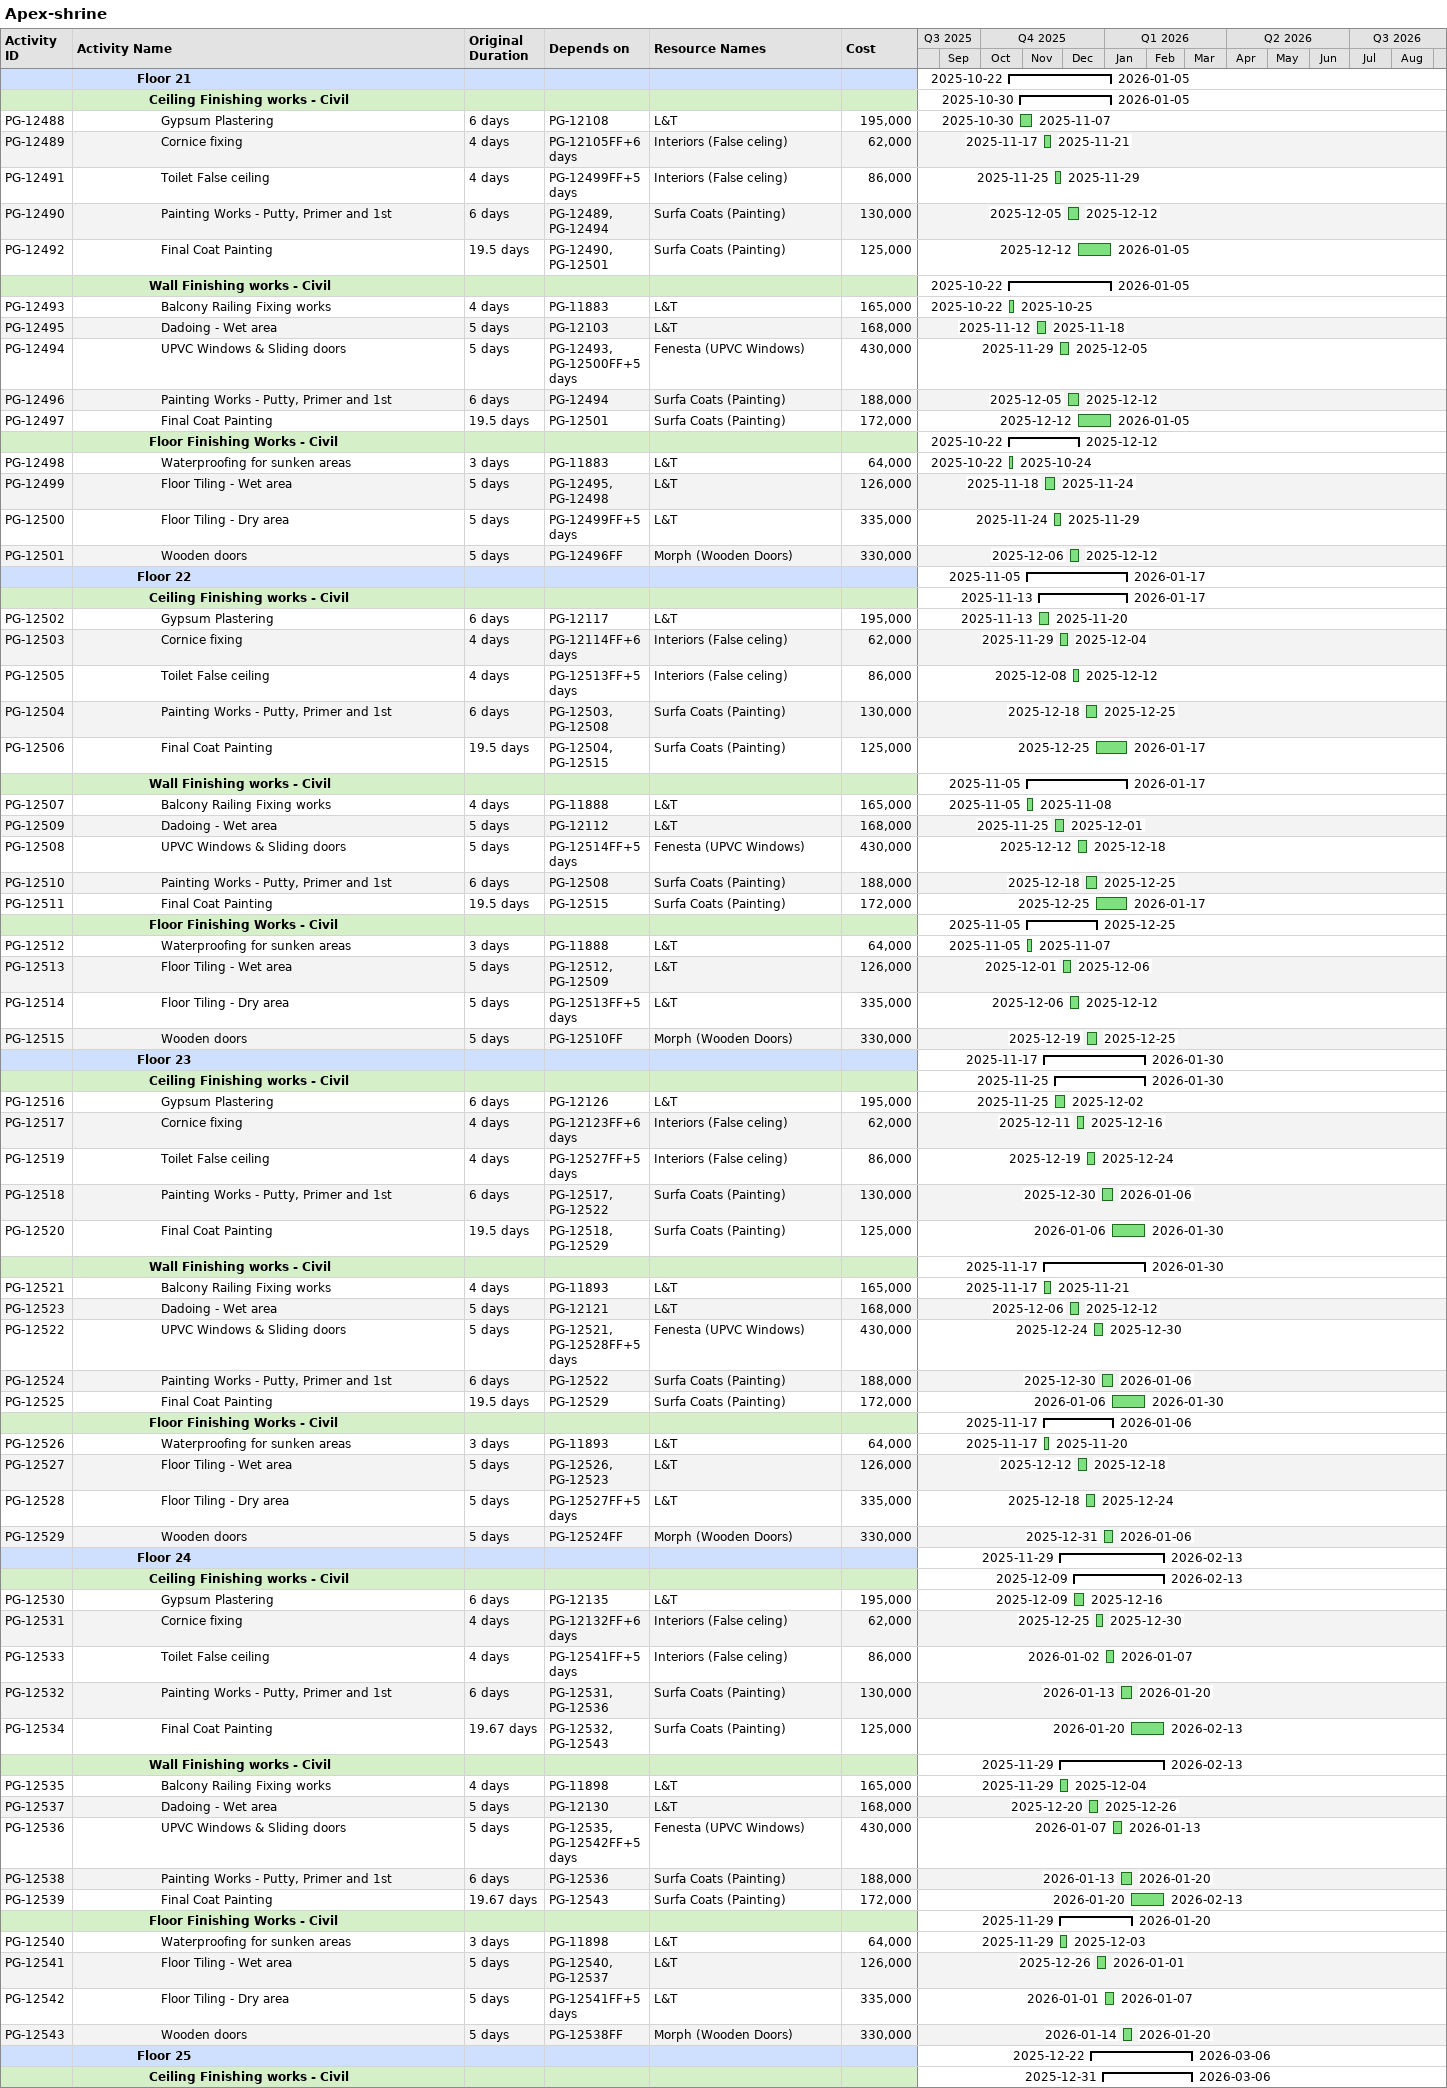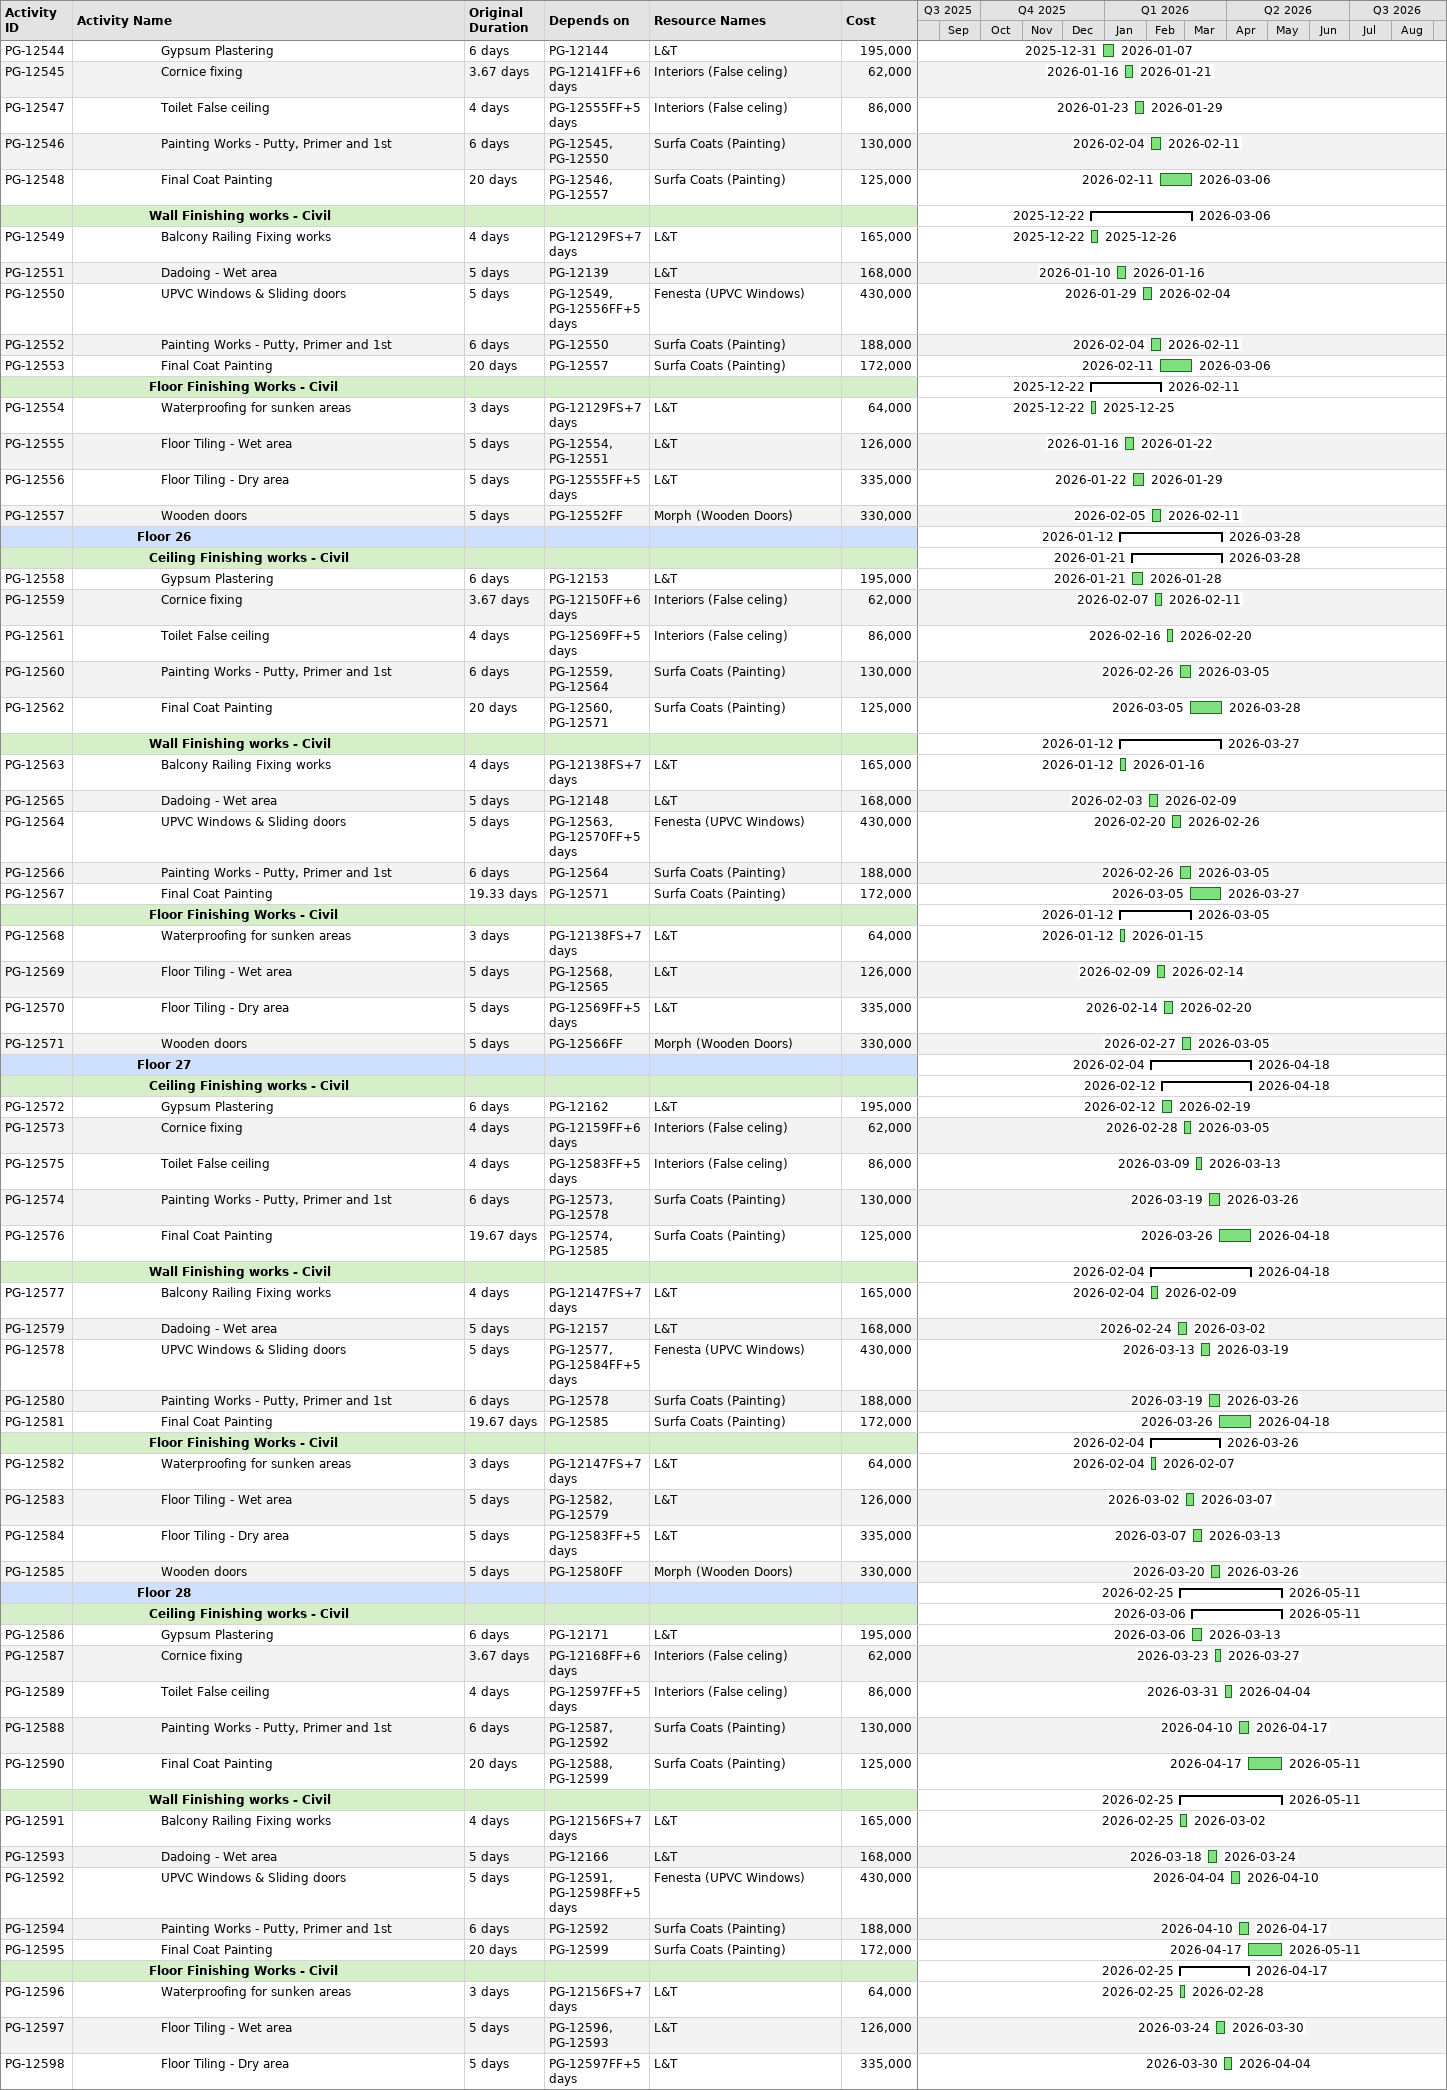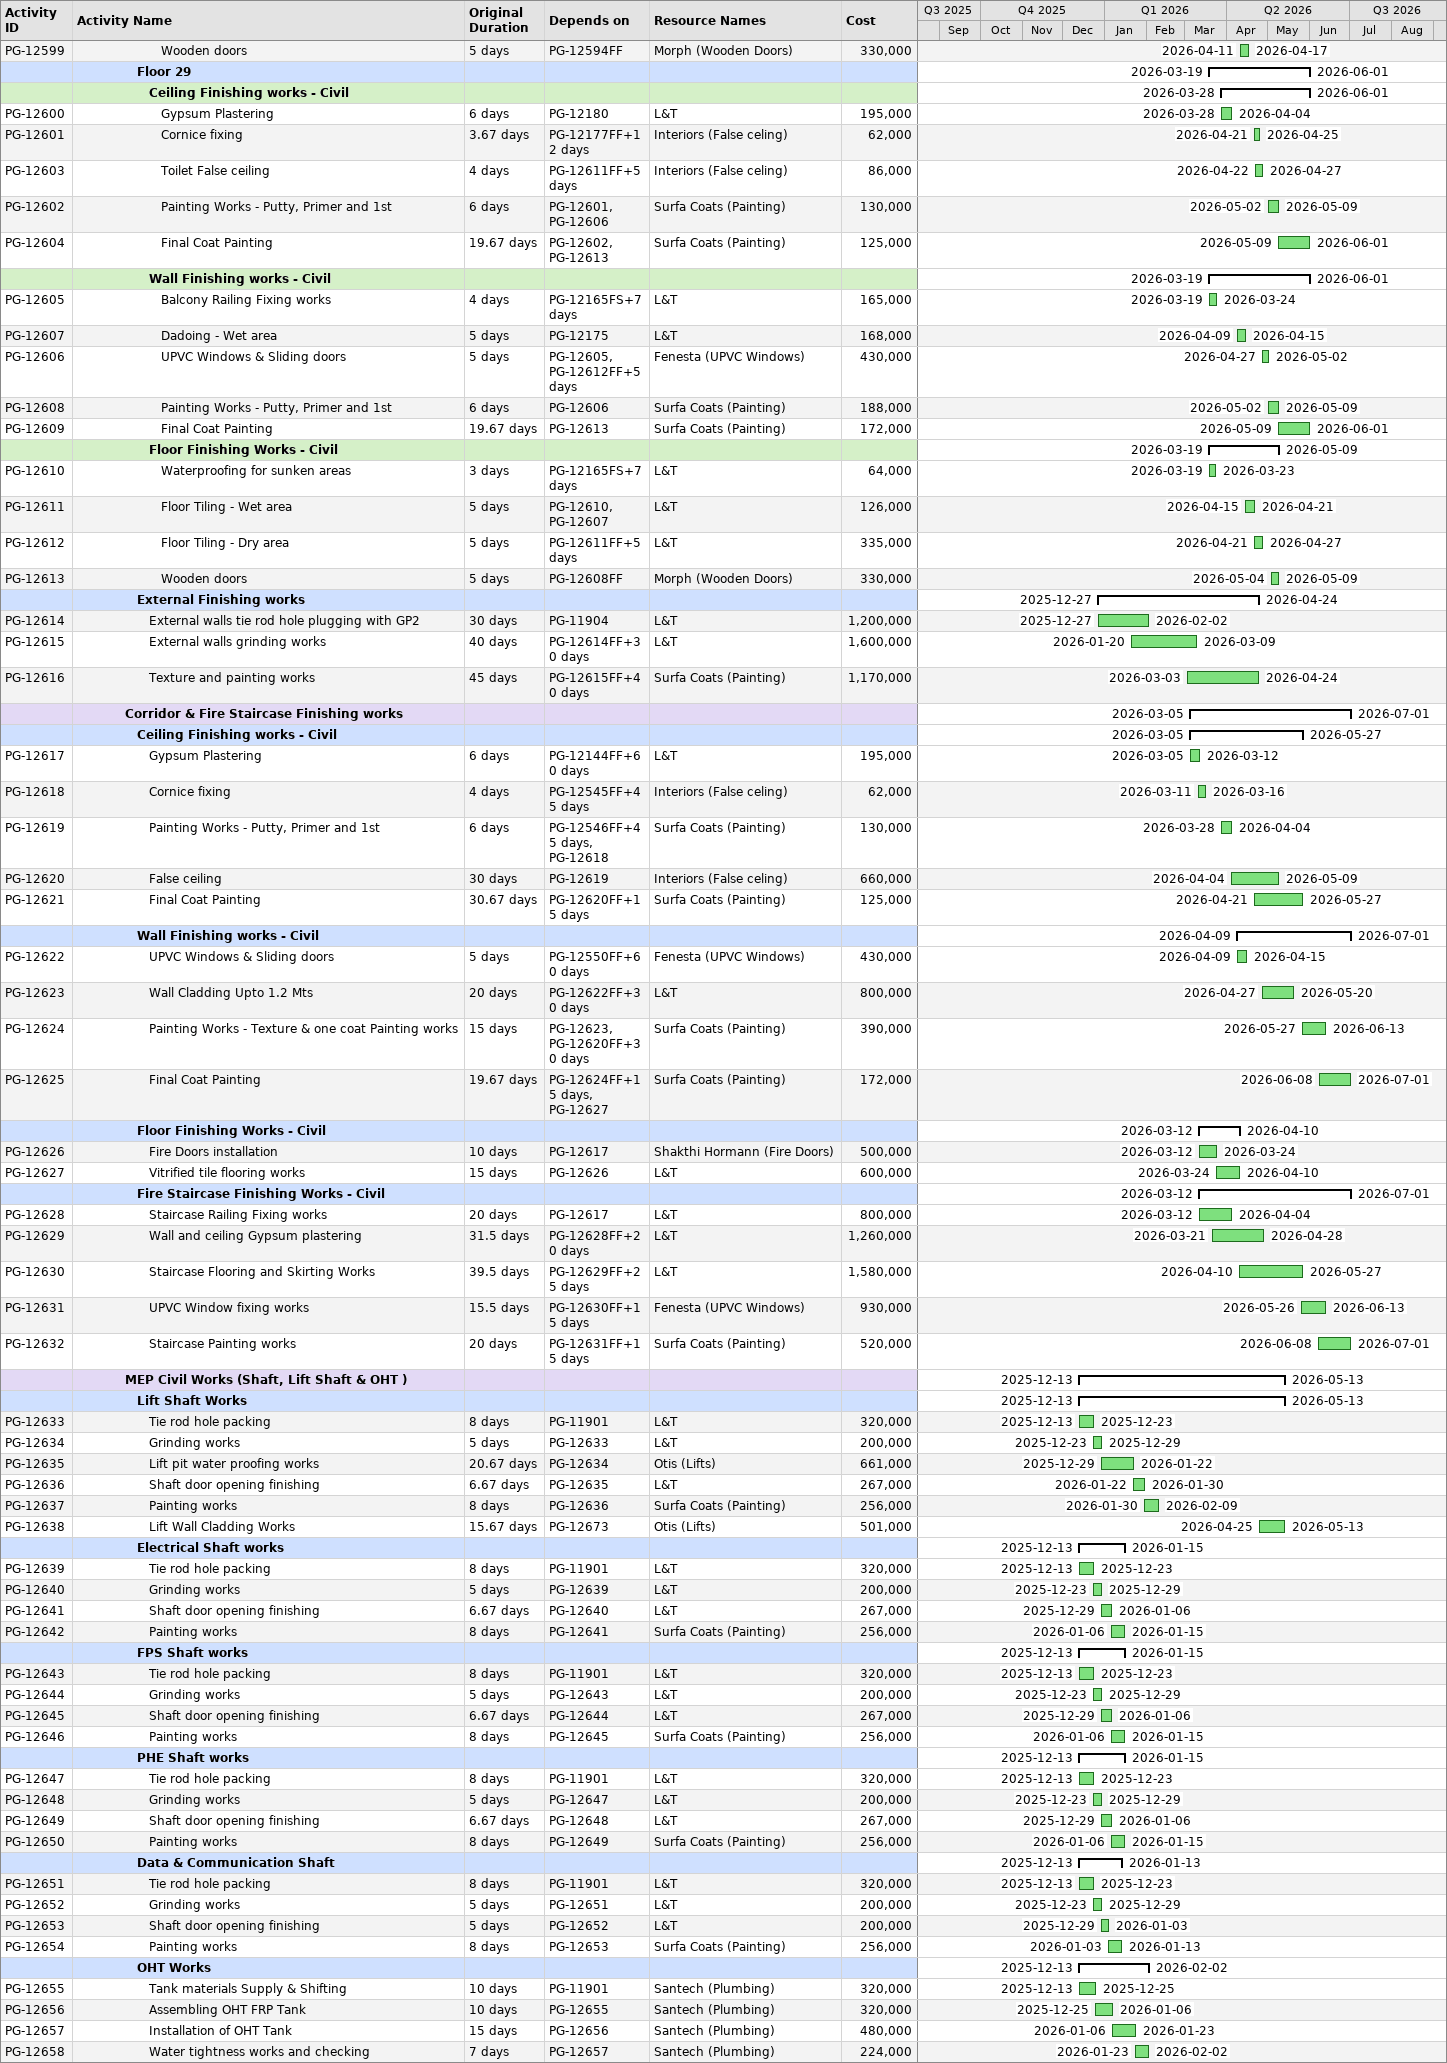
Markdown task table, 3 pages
Apex-shrine

| ID | Level | Task | Original duration | Start | Finish | Predecessors | Resources | Cost |
|---|---|---|---|---|---|---|---|---|
|  | 6 | **Floor 21** |  | 2025-10-22 | 2026-01-05 |  |  |  |
|  | 7 | **Ceiling Finishing works - Civil** |  | 2025-10-30 | 2026-01-05 |  |  |  |
| PG-12488 | 8 | Gypsum Plastering | 6d | 2025-10-30 | 2025-11-07 | PG-12108 | L&T | 195000 |
| PG-12489 | 8 | Cornice fixing | 4d | 2025-11-17 | 2025-11-21 | PG-12105FF+6d | Interiors (False celing) | 62000 |
| PG-12491 | 8 | Toilet False ceiling | 4d | 2025-11-25 | 2025-11-29 | PG-12499FF+5d | Interiors (False celing) | 86000 |
| PG-12490 | 8 | Painting Works - Putty, Primer and 1st | 6d | 2025-12-05 | 2025-12-12 | PG-12489, PG-12494 | Surfa Coats (Painting) | 130000 |
| PG-12492 | 8 | Final Coat Painting | 19.5d | 2025-12-12 | 2026-01-05 | PG-12490, PG-12501 | Surfa Coats (Painting) | 125000 |
|  | 7 | **Wall Finishing works - Civil** |  | 2025-10-22 | 2026-01-05 |  |  |  |
| PG-12493 | 8 | Balcony Railing Fixing works | 4d | 2025-10-22 | 2025-10-25 | PG-11883 | L&T | 165000 |
| PG-12495 | 8 | Dadoing - Wet area | 5d | 2025-11-12 | 2025-11-18 | PG-12103 | L&T | 168000 |
| PG-12494 | 8 | UPVC Windows & Sliding doors | 5d | 2025-11-29 | 2025-12-05 | PG-12493, PG-12500FF+5d | Fenesta (UPVC Windows) | 430000 |
| PG-12496 | 8 | Painting Works - Putty, Primer and 1st | 6d | 2025-12-05 | 2025-12-12 | PG-12494 | Surfa Coats (Painting) | 188000 |
| PG-12497 | 8 | Final Coat Painting | 19.5d | 2025-12-12 | 2026-01-05 | PG-12501 | Surfa Coats (Painting) | 172000 |
|  | 7 | **Floor Finishing Works - Civil** |  | 2025-10-22 | 2025-12-12 |  |  |  |
| PG-12498 | 8 | Waterproofing for sunken areas | 3d | 2025-10-22 | 2025-10-24 | PG-11883 | L&T | 64000 |
| PG-12499 | 8 | Floor Tiling - Wet area | 5d | 2025-11-18 | 2025-11-24 | PG-12495, PG-12498 | L&T | 126000 |
| PG-12500 | 8 | Floor Tiling - Dry area | 5d | 2025-11-24 | 2025-11-29 | PG-12499FF+5d | L&T | 335000 |
| PG-12501 | 8 | Wooden doors | 5d | 2025-12-06 | 2025-12-12 | PG-12496FF | Morph (Wooden Doors) | 330000 |
|  | 6 | **Floor 22** |  | 2025-11-05 | 2026-01-17 |  |  |  |
|  | 7 | **Ceiling Finishing works - Civil** |  | 2025-11-13 | 2026-01-17 |  |  |  |
| PG-12502 | 8 | Gypsum Plastering | 6d | 2025-11-13 | 2025-11-20 | PG-12117 | L&T | 195000 |
| PG-12503 | 8 | Cornice fixing | 4d | 2025-11-29 | 2025-12-04 | PG-12114FF+6d | Interiors (False celing) | 62000 |
| PG-12505 | 8 | Toilet False ceiling | 4d | 2025-12-08 | 2025-12-12 | PG-12513FF+5d | Interiors (False celing) | 86000 |
| PG-12504 | 8 | Painting Works - Putty, Primer and 1st | 6d | 2025-12-18 | 2025-12-25 | PG-12503, PG-12508 | Surfa Coats (Painting) | 130000 |
| PG-12506 | 8 | Final Coat Painting | 19.5d | 2025-12-25 | 2026-01-17 | PG-12504, PG-12515 | Surfa Coats (Painting) | 125000 |
|  | 7 | **Wall Finishing works - Civil** |  | 2025-11-05 | 2026-01-17 |  |  |  |
| PG-12507 | 8 | Balcony Railing Fixing works | 4d | 2025-11-05 | 2025-11-08 | PG-11888 | L&T | 165000 |
| PG-12509 | 8 | Dadoing - Wet area | 5d | 2025-11-25 | 2025-12-01 | PG-12112 | L&T | 168000 |
| PG-12508 | 8 | UPVC Windows & Sliding doors | 5d | 2025-12-12 | 2025-12-18 | PG-12514FF+5d | Fenesta (UPVC Windows) | 430000 |
| PG-12510 | 8 | Painting Works - Putty, Primer and 1st | 6d | 2025-12-18 | 2025-12-25 | PG-12508 | Surfa Coats (Painting) | 188000 |
| PG-12511 | 8 | Final Coat Painting | 19.5d | 2025-12-25 | 2026-01-17 | PG-12515 | Surfa Coats (Painting) | 172000 |
|  | 7 | **Floor Finishing Works - Civil** |  | 2025-11-05 | 2025-12-25 |  |  |  |
| PG-12512 | 8 | Waterproofing for sunken areas | 3d | 2025-11-05 | 2025-11-07 | PG-11888 | L&T | 64000 |
| PG-12513 | 8 | Floor Tiling - Wet area | 5d | 2025-12-01 | 2025-12-06 | PG-12512, PG-12509 | L&T | 126000 |
| PG-12514 | 8 | Floor Tiling - Dry area | 5d | 2025-12-06 | 2025-12-12 | PG-12513FF+5d | L&T | 335000 |
| PG-12515 | 8 | Wooden doors | 5d | 2025-12-19 | 2025-12-25 | PG-12510FF | Morph (Wooden Doors) | 330000 |
|  | 6 | **Floor 23** |  | 2025-11-17 | 2026-01-30 |  |  |  |
|  | 7 | **Ceiling Finishing works - Civil** |  | 2025-11-25 | 2026-01-30 |  |  |  |
| PG-12516 | 8 | Gypsum Plastering | 6d | 2025-11-25 | 2025-12-02 | PG-12126 | L&T | 195000 |
| PG-12517 | 8 | Cornice fixing | 4d | 2025-12-11 | 2025-12-16 | PG-12123FF+6d | Interiors (False celing) | 62000 |
| PG-12519 | 8 | Toilet False ceiling | 4d | 2025-12-19 | 2025-12-24 | PG-12527FF+5d | Interiors (False celing) | 86000 |
| PG-12518 | 8 | Painting Works - Putty, Primer and 1st | 6d | 2025-12-30 | 2026-01-06 | PG-12517, PG-12522 | Surfa Coats (Painting) | 130000 |
| PG-12520 | 8 | Final Coat Painting | 19.5d | 2026-01-06 | 2026-01-30 | PG-12518, PG-12529 | Surfa Coats (Painting) | 125000 |
|  | 7 | **Wall Finishing works - Civil** |  | 2025-11-17 | 2026-01-30 |  |  |  |
| PG-12521 | 8 | Balcony Railing Fixing works | 4d | 2025-11-17 | 2025-11-21 | PG-11893 | L&T | 165000 |
| PG-12523 | 8 | Dadoing - Wet area | 5d | 2025-12-06 | 2025-12-12 | PG-12121 | L&T | 168000 |
| PG-12522 | 8 | UPVC Windows & Sliding doors | 5d | 2025-12-24 | 2025-12-30 | PG-12521, PG-12528FF+5d | Fenesta (UPVC Windows) | 430000 |
| PG-12524 | 8 | Painting Works - Putty, Primer and 1st | 6d | 2025-12-30 | 2026-01-06 | PG-12522 | Surfa Coats (Painting) | 188000 |
| PG-12525 | 8 | Final Coat Painting | 19.5d | 2026-01-06 | 2026-01-30 | PG-12529 | Surfa Coats (Painting) | 172000 |
|  | 7 | **Floor Finishing Works - Civil** |  | 2025-11-17 | 2026-01-06 |  |  |  |
| PG-12526 | 8 | Waterproofing for sunken areas | 3d | 2025-11-17 | 2025-11-20 | PG-11893 | L&T | 64000 |
| PG-12527 | 8 | Floor Tiling - Wet area | 5d | 2025-12-12 | 2025-12-18 | PG-12526, PG-12523 | L&T | 126000 |
| PG-12528 | 8 | Floor Tiling - Dry area | 5d | 2025-12-18 | 2025-12-24 | PG-12527FF+5d | L&T | 335000 |
| PG-12529 | 8 | Wooden doors | 5d | 2025-12-31 | 2026-01-06 | PG-12524FF | Morph (Wooden Doors) | 330000 |
|  | 6 | **Floor 24** |  | 2025-11-29 | 2026-02-13 |  |  |  |
|  | 7 | **Ceiling Finishing works - Civil** |  | 2025-12-09 | 2026-02-13 |  |  |  |
| PG-12530 | 8 | Gypsum Plastering | 6d | 2025-12-09 | 2025-12-16 | PG-12135 | L&T | 195000 |
| PG-12531 | 8 | Cornice fixing | 4d | 2025-12-25 | 2025-12-30 | PG-12132FF+6d | Interiors (False celing) | 62000 |
| PG-12533 | 8 | Toilet False ceiling | 4d | 2026-01-02 | 2026-01-07 | PG-12541FF+5d | Interiors (False celing) | 86000 |
| PG-12532 | 8 | Painting Works - Putty, Primer and 1st | 6d | 2026-01-13 | 2026-01-20 | PG-12531, PG-12536 | Surfa Coats (Painting) | 130000 |
| PG-12534 | 8 | Final Coat Painting | 19.67d | 2026-01-20 | 2026-02-13 | PG-12532, PG-12543 | Surfa Coats (Painting) | 125000 |
|  | 7 | **Wall Finishing works - Civil** |  | 2025-11-29 | 2026-02-13 |  |  |  |
| PG-12535 | 8 | Balcony Railing Fixing works | 4d | 2025-11-29 | 2025-12-04 | PG-11898 | L&T | 165000 |
| PG-12537 | 8 | Dadoing - Wet area | 5d | 2025-12-20 | 2025-12-26 | PG-12130 | L&T | 168000 |
| PG-12536 | 8 | UPVC Windows & Sliding doors | 5d | 2026-01-07 | 2026-01-13 | PG-12535, PG-12542FF+5d | Fenesta (UPVC Windows) | 430000 |
| PG-12538 | 8 | Painting Works - Putty, Primer and 1st | 6d | 2026-01-13 | 2026-01-20 | PG-12536 | Surfa Coats (Painting) | 188000 |
| PG-12539 | 8 | Final Coat Painting | 19.67d | 2026-01-20 | 2026-02-13 | PG-12543 | Surfa Coats (Painting) | 172000 |
|  | 7 | **Floor Finishing Works - Civil** |  | 2025-11-29 | 2026-01-20 |  |  |  |
| PG-12540 | 8 | Waterproofing for sunken areas | 3d | 2025-11-29 | 2025-12-03 | PG-11898 | L&T | 64000 |
| PG-12541 | 8 | Floor Tiling - Wet area | 5d | 2025-12-26 | 2026-01-01 | PG-12540, PG-12537 | L&T | 126000 |
| PG-12542 | 8 | Floor Tiling - Dry area | 5d | 2026-01-01 | 2026-01-07 | PG-12541FF+5d | L&T | 335000 |
| PG-12543 | 8 | Wooden doors | 5d | 2026-01-14 | 2026-01-20 | PG-12538FF | Morph (Wooden Doors) | 330000 |
|  | 6 | **Floor 25** |  | 2025-12-22 | 2026-03-06 |  |  |  |
|  | 7 | **Ceiling Finishing works - Civil** |  | 2025-12-31 | 2026-03-06 |  |  |  |
| PG-12544 | 8 | Gypsum Plastering | 6d | 2025-12-31 | 2026-01-07 | PG-12144 | L&T | 195000 |
| PG-12545 | 8 | Cornice fixing | 3.67d | 2026-01-16 | 2026-01-21 | PG-12141FF+6d | Interiors (False celing) | 62000 |
| PG-12547 | 8 | Toilet False ceiling | 4d | 2026-01-23 | 2026-01-29 | PG-12555FF+5d | Interiors (False celing) | 86000 |
| PG-12546 | 8 | Painting Works - Putty, Primer and 1st | 6d | 2026-02-04 | 2026-02-11 | PG-12545, PG-12550 | Surfa Coats (Painting) | 130000 |
| PG-12548 | 8 | Final Coat Painting | 20d | 2026-02-11 | 2026-03-06 | PG-12546, PG-12557 | Surfa Coats (Painting) | 125000 |
|  | 7 | **Wall Finishing works - Civil** |  | 2025-12-22 | 2026-03-06 |  |  |  |
| PG-12549 | 8 | Balcony Railing Fixing works | 4d | 2025-12-22 | 2025-12-26 | PG-12129FS+7d | L&T | 165000 |
| PG-12551 | 8 | Dadoing - Wet area | 5d | 2026-01-10 | 2026-01-16 | PG-12139 | L&T | 168000 |
| PG-12550 | 8 | UPVC Windows & Sliding doors | 5d | 2026-01-29 | 2026-02-04 | PG-12549, PG-12556FF+5d | Fenesta (UPVC Windows) | 430000 |
| PG-12552 | 8 | Painting Works - Putty, Primer and 1st | 6d | 2026-02-04 | 2026-02-11 | PG-12550 | Surfa Coats (Painting) | 188000 |
| PG-12553 | 8 | Final Coat Painting | 20d | 2026-02-11 | 2026-03-06 | PG-12557 | Surfa Coats (Painting) | 172000 |
|  | 7 | **Floor Finishing Works - Civil** |  | 2025-12-22 | 2026-02-11 |  |  |  |
| PG-12554 | 8 | Waterproofing for sunken areas | 3d | 2025-12-22 | 2025-12-25 | PG-12129FS+7d | L&T | 64000 |
| PG-12555 | 8 | Floor Tiling - Wet area | 5d | 2026-01-16 | 2026-01-22 | PG-12554, PG-12551 | L&T | 126000 |
| PG-12556 | 8 | Floor Tiling - Dry area | 5d | 2026-01-22 | 2026-01-29 | PG-12555FF+5d | L&T | 335000 |
| PG-12557 | 8 | Wooden doors | 5d | 2026-02-05 | 2026-02-11 | PG-12552FF | Morph (Wooden Doors) | 330000 |
|  | 6 | **Floor 26** |  | 2026-01-12 | 2026-03-28 |  |  |  |
|  | 7 | **Ceiling Finishing works - Civil** |  | 2026-01-21 | 2026-03-28 |  |  |  |
| PG-12558 | 8 | Gypsum Plastering | 6d | 2026-01-21 | 2026-01-28 | PG-12153 | L&T | 195000 |
| PG-12559 | 8 | Cornice fixing | 3.67d | 2026-02-07 | 2026-02-11 | PG-12150FF+6d | Interiors (False celing) | 62000 |
| PG-12561 | 8 | Toilet False ceiling | 4d | 2026-02-16 | 2026-02-20 | PG-12569FF+5d | Interiors (False celing) | 86000 |
| PG-12560 | 8 | Painting Works - Putty, Primer and 1st | 6d | 2026-02-26 | 2026-03-05 | PG-12559, PG-12564 | Surfa Coats (Painting) | 130000 |
| PG-12562 | 8 | Final Coat Painting | 20d | 2026-03-05 | 2026-03-28 | PG-12560, PG-12571 | Surfa Coats (Painting) | 125000 |
|  | 7 | **Wall Finishing works - Civil** |  | 2026-01-12 | 2026-03-27 |  |  |  |
| PG-12563 | 8 | Balcony Railing Fixing works | 4d | 2026-01-12 | 2026-01-16 | PG-12138FS+7d | L&T | 165000 |
| PG-12565 | 8 | Dadoing - Wet area | 5d | 2026-02-03 | 2026-02-09 | PG-12148 | L&T | 168000 |
| PG-12564 | 8 | UPVC Windows & Sliding doors | 5d | 2026-02-20 | 2026-02-26 | PG-12563, PG-12570FF+5d | Fenesta (UPVC Windows) | 430000 |
| PG-12566 | 8 | Painting Works - Putty, Primer and 1st | 6d | 2026-02-26 | 2026-03-05 | PG-12564 | Surfa Coats (Painting) | 188000 |
| PG-12567 | 8 | Final Coat Painting | 19.33d | 2026-03-05 | 2026-03-27 | PG-12571 | Surfa Coats (Painting) | 172000 |
|  | 7 | **Floor Finishing Works - Civil** |  | 2026-01-12 | 2026-03-05 |  |  |  |
| PG-12568 | 8 | Waterproofing for sunken areas | 3d | 2026-01-12 | 2026-01-15 | PG-12138FS+7d | L&T | 64000 |
| PG-12569 | 8 | Floor Tiling - Wet area | 5d | 2026-02-09 | 2026-02-14 | PG-12568, PG-12565 | L&T | 126000 |
| PG-12570 | 8 | Floor Tiling - Dry area | 5d | 2026-02-14 | 2026-02-20 | PG-12569FF+5d | L&T | 335000 |
| PG-12571 | 8 | Wooden doors | 5d | 2026-02-27 | 2026-03-05 | PG-12566FF | Morph (Wooden Doors) | 330000 |
|  | 6 | **Floor 27** |  | 2026-02-04 | 2026-04-18 |  |  |  |
|  | 7 | **Ceiling Finishing works - Civil** |  | 2026-02-12 | 2026-04-18 |  |  |  |
| PG-12572 | 8 | Gypsum Plastering | 6d | 2026-02-12 | 2026-02-19 | PG-12162 | L&T | 195000 |
| PG-12573 | 8 | Cornice fixing | 4d | 2026-02-28 | 2026-03-05 | PG-12159FF+6d | Interiors (False celing) | 62000 |
| PG-12575 | 8 | Toilet False ceiling | 4d | 2026-03-09 | 2026-03-13 | PG-12583FF+5d | Interiors (False celing) | 86000 |
| PG-12574 | 8 | Painting Works - Putty, Primer and 1st | 6d | 2026-03-19 | 2026-03-26 | PG-12573, PG-12578 | Surfa Coats (Painting) | 130000 |
| PG-12576 | 8 | Final Coat Painting | 19.67d | 2026-03-26 | 2026-04-18 | PG-12574, PG-12585 | Surfa Coats (Painting) | 125000 |
|  | 7 | **Wall Finishing works - Civil** |  | 2026-02-04 | 2026-04-18 |  |  |  |
| PG-12577 | 8 | Balcony Railing Fixing works | 4d | 2026-02-04 | 2026-02-09 | PG-12147FS+7d | L&T | 165000 |
| PG-12579 | 8 | Dadoing - Wet area | 5d | 2026-02-24 | 2026-03-02 | PG-12157 | L&T | 168000 |
| PG-12578 | 8 | UPVC Windows & Sliding doors | 5d | 2026-03-13 | 2026-03-19 | PG-12577, PG-12584FF+5d | Fenesta (UPVC Windows) | 430000 |
| PG-12580 | 8 | Painting Works - Putty, Primer and 1st | 6d | 2026-03-19 | 2026-03-26 | PG-12578 | Surfa Coats (Painting) | 188000 |
| PG-12581 | 8 | Final Coat Painting | 19.67d | 2026-03-26 | 2026-04-18 | PG-12585 | Surfa Coats (Painting) | 172000 |
|  | 7 | **Floor Finishing Works - Civil** |  | 2026-02-04 | 2026-03-26 |  |  |  |
| PG-12582 | 8 | Waterproofing for sunken areas | 3d | 2026-02-04 | 2026-02-07 | PG-12147FS+7d | L&T | 64000 |
| PG-12583 | 8 | Floor Tiling - Wet area | 5d | 2026-03-02 | 2026-03-07 | PG-12582, PG-12579 | L&T | 126000 |
| PG-12584 | 8 | Floor Tiling - Dry area | 5d | 2026-03-07 | 2026-03-13 | PG-12583FF+5d | L&T | 335000 |
| PG-12585 | 8 | Wooden doors | 5d | 2026-03-20 | 2026-03-26 | PG-12580FF | Morph (Wooden Doors) | 330000 |
|  | 6 | **Floor 28** |  | 2026-02-25 | 2026-05-11 |  |  |  |
|  | 7 | **Ceiling Finishing works - Civil** |  | 2026-03-06 | 2026-05-11 |  |  |  |
| PG-12586 | 8 | Gypsum Plastering | 6d | 2026-03-06 | 2026-03-13 | PG-12171 | L&T | 195000 |
| PG-12587 | 8 | Cornice fixing | 3.67d | 2026-03-23 | 2026-03-27 | PG-12168FF+6d | Interiors (False celing) | 62000 |
| PG-12589 | 8 | Toilet False ceiling | 4d | 2026-03-31 | 2026-04-04 | PG-12597FF+5d | Interiors (False celing) | 86000 |
| PG-12588 | 8 | Painting Works - Putty, Primer and 1st | 6d | 2026-04-10 | 2026-04-17 | PG-12587, PG-12592 | Surfa Coats (Painting) | 130000 |
| PG-12590 | 8 | Final Coat Painting | 20d | 2026-04-17 | 2026-05-11 | PG-12588, PG-12599 | Surfa Coats (Painting) | 125000 |
|  | 7 | **Wall Finishing works - Civil** |  | 2026-02-25 | 2026-05-11 |  |  |  |
| PG-12591 | 8 | Balcony Railing Fixing works | 4d | 2026-02-25 | 2026-03-02 | PG-12156FS+7d | L&T | 165000 |
| PG-12593 | 8 | Dadoing - Wet area | 5d | 2026-03-18 | 2026-03-24 | PG-12166 | L&T | 168000 |
| PG-12592 | 8 | UPVC Windows & Sliding doors | 5d | 2026-04-04 | 2026-04-10 | PG-12591, PG-12598FF+5d | Fenesta (UPVC Windows) | 430000 |
| PG-12594 | 8 | Painting Works - Putty, Primer and 1st | 6d | 2026-04-10 | 2026-04-17 | PG-12592 | Surfa Coats (Painting) | 188000 |
| PG-12595 | 8 | Final Coat Painting | 20d | 2026-04-17 | 2026-05-11 | PG-12599 | Surfa Coats (Painting) | 172000 |
|  | 7 | **Floor Finishing Works - Civil** |  | 2026-02-25 | 2026-04-17 |  |  |  |
| PG-12596 | 8 | Waterproofing for sunken areas | 3d | 2026-02-25 | 2026-02-28 | PG-12156FS+7d | L&T | 64000 |
| PG-12597 | 8 | Floor Tiling - Wet area | 5d | 2026-03-24 | 2026-03-30 | PG-12596, PG-12593 | L&T | 126000 |
| PG-12598 | 8 | Floor Tiling - Dry area | 5d | 2026-03-30 | 2026-04-04 | PG-12597FF+5d | L&T | 335000 |
| PG-12599 | 8 | Wooden doors | 5d | 2026-04-11 | 2026-04-17 | PG-12594FF | Morph (Wooden Doors) | 330000 |
|  | 6 | **Floor 29** |  | 2026-03-19 | 2026-06-01 |  |  |  |
|  | 7 | **Ceiling Finishing works - Civil** |  | 2026-03-28 | 2026-06-01 |  |  |  |
| PG-12600 | 8 | Gypsum Plastering | 6d | 2026-03-28 | 2026-04-04 | PG-12180 | L&T | 195000 |
| PG-12601 | 8 | Cornice fixing | 3.67d | 2026-04-21 | 2026-04-25 | PG-12177FF+12d | Interiors (False celing) | 62000 |
| PG-12603 | 8 | Toilet False ceiling | 4d | 2026-04-22 | 2026-04-27 | PG-12611FF+5d | Interiors (False celing) | 86000 |
| PG-12602 | 8 | Painting Works - Putty, Primer and 1st | 6d | 2026-05-02 | 2026-05-09 | PG-12601, PG-12606 | Surfa Coats (Painting) | 130000 |
| PG-12604 | 8 | Final Coat Painting | 19.67d | 2026-05-09 | 2026-06-01 | PG-12602, PG-12613 | Surfa Coats (Painting) | 125000 |
|  | 7 | **Wall Finishing works - Civil** |  | 2026-03-19 | 2026-06-01 |  |  |  |
| PG-12605 | 8 | Balcony Railing Fixing works | 4d | 2026-03-19 | 2026-03-24 | PG-12165FS+7d | L&T | 165000 |
| PG-12607 | 8 | Dadoing - Wet area | 5d | 2026-04-09 | 2026-04-15 | PG-12175 | L&T | 168000 |
| PG-12606 | 8 | UPVC Windows & Sliding doors | 5d | 2026-04-27 | 2026-05-02 | PG-12605, PG-12612FF+5d | Fenesta (UPVC Windows) | 430000 |
| PG-12608 | 8 | Painting Works - Putty, Primer and 1st | 6d | 2026-05-02 | 2026-05-09 | PG-12606 | Surfa Coats (Painting) | 188000 |
| PG-12609 | 8 | Final Coat Painting | 19.67d | 2026-05-09 | 2026-06-01 | PG-12613 | Surfa Coats (Painting) | 172000 |
|  | 7 | **Floor Finishing Works - Civil** |  | 2026-03-19 | 2026-05-09 |  |  |  |
| PG-12610 | 8 | Waterproofing for sunken areas | 3d | 2026-03-19 | 2026-03-23 | PG-12165FS+7d | L&T | 64000 |
| PG-12611 | 8 | Floor Tiling - Wet area | 5d | 2026-04-15 | 2026-04-21 | PG-12610, PG-12607 | L&T | 126000 |
| PG-12612 | 8 | Floor Tiling - Dry area | 5d | 2026-04-21 | 2026-04-27 | PG-12611FF+5d | L&T | 335000 |
| PG-12613 | 8 | Wooden doors | 5d | 2026-05-04 | 2026-05-09 | PG-12608FF | Morph (Wooden Doors) | 330000 |
|  | 6 | **External Finishing works** |  | 2025-12-27 | 2026-04-24 |  |  |  |
| PG-12614 | 7 | External walls tie rod hole plugging with GP2 | 30d | 2025-12-27 | 2026-02-02 | PG-11904 | L&T | 1200000 |
| PG-12615 | 7 | External walls grinding works | 40d | 2026-01-20 | 2026-03-09 | PG-12614FF+30d | L&T | 1600000 |
| PG-12616 | 7 | Texture and painting works | 45d | 2026-03-03 | 2026-04-24 | PG-12615FF+40d | Surfa Coats (Painting) | 1170000 |
|  | 5 | **Corridor & Fire Staircase Finishing works** |  | 2026-03-05 | 2026-07-01 |  |  |  |
|  | 6 | **Ceiling Finishing works - Civil** |  | 2026-03-05 | 2026-05-27 |  |  |  |
| PG-12617 | 7 | Gypsum Plastering | 6d | 2026-03-05 | 2026-03-12 | PG-12144FF+60d | L&T | 195000 |
| PG-12618 | 7 | Cornice fixing | 4d | 2026-03-11 | 2026-03-16 | PG-12545FF+45d | Interiors (False celing) | 62000 |
| PG-12619 | 7 | Painting Works - Putty, Primer and 1st | 6d | 2026-03-28 | 2026-04-04 | PG-12546FF+45d, PG-12618 | Surfa Coats (Painting) | 130000 |
| PG-12620 | 7 | False ceiling | 30d | 2026-04-04 | 2026-05-09 | PG-12619 | Interiors (False celing) | 660000 |
| PG-12621 | 7 | Final Coat Painting | 30.67d | 2026-04-21 | 2026-05-27 | PG-12620FF+15d | Surfa Coats (Painting) | 125000 |
|  | 6 | **Wall Finishing works - Civil** |  | 2026-04-09 | 2026-07-01 |  |  |  |
| PG-12622 | 7 | UPVC Windows & Sliding doors | 5d | 2026-04-09 | 2026-04-15 | PG-12550FF+60d | Fenesta (UPVC Windows) | 430000 |
| PG-12623 | 7 | Wall Cladding Upto 1.2 Mts | 20d | 2026-04-27 | 2026-05-20 | PG-12622FF+30d | L&T | 800000 |
| PG-12624 | 7 | Painting Works - Texture & one coat Painting works | 15d | 2026-05-27 | 2026-06-13 | PG-12623, PG-12620FF+30d | Surfa Coats (Painting) | 390000 |
| PG-12625 | 7 | Final Coat Painting | 19.67d | 2026-06-08 | 2026-07-01 | PG-12624FF+15d, PG-12627 | Surfa Coats (Painting) | 172000 |
|  | 6 | **Floor Finishing Works - Civil** |  | 2026-03-12 | 2026-04-10 |  |  |  |
| PG-12626 | 7 | Fire Doors installation | 10d | 2026-03-12 | 2026-03-24 | PG-12617 | Shakthi Hormann (Fire Doors) | 500000 |
| PG-12627 | 7 | Vitrified tile flooring works | 15d | 2026-03-24 | 2026-04-10 | PG-12626 | L&T | 600000 |
|  | 6 | **Fire Staircase Finishing Works - Civil** |  | 2026-03-12 | 2026-07-01 |  |  |  |
| PG-12628 | 7 | Staircase Railing Fixing works | 20d | 2026-03-12 | 2026-04-04 | PG-12617 | L&T | 800000 |
| PG-12629 | 7 | Wall and ceiling Gypsum plastering | 31.5d | 2026-03-21 | 2026-04-28 | PG-12628FF+20d | L&T | 1260000 |
| PG-12630 | 7 | Staircase Flooring and Skirting Works | 39.5d | 2026-04-10 | 2026-05-27 | PG-12629FF+25d | L&T | 1580000 |
| PG-12631 | 7 | UPVC Window fixing works | 15.5d | 2026-05-26 | 2026-06-13 | PG-12630FF+15d | Fenesta (UPVC Windows) | 930000 |
| PG-12632 | 7 | Staircase Painting works | 20d | 2026-06-08 | 2026-07-01 | PG-12631FF+15d | Surfa Coats (Painting) | 520000 |
|  | 5 | **MEP Civil Works (Shaft, Lift Shaft & OHT )** |  | 2025-12-13 | 2026-05-13 |  |  |  |
|  | 6 | **Lift Shaft Works** |  | 2025-12-13 | 2026-05-13 |  |  |  |
| PG-12633 | 7 | Tie rod hole packing | 8d | 2025-12-13 | 2025-12-23 | PG-11901 | L&T | 320000 |
| PG-12634 | 7 | Grinding works | 5d | 2025-12-23 | 2025-12-29 | PG-12633 | L&T | 200000 |
| PG-12635 | 7 | Lift pit water proofing works | 20.67d | 2025-12-29 | 2026-01-22 | PG-12634 | Otis (Lifts) | 661000 |
| PG-12636 | 7 | Shaft door opening finishing | 6.67d | 2026-01-22 | 2026-01-30 | PG-12635 | L&T | 267000 |
| PG-12637 | 7 | Painting works | 8d | 2026-01-30 | 2026-02-09 | PG-12636 | Surfa Coats (Painting) | 256000 |
| PG-12638 | 7 | Lift Wall Cladding Works | 15.67d | 2026-04-25 | 2026-05-13 | PG-12673 | Otis (Lifts) | 501000 |
|  | 6 | **Electrical Shaft works** |  | 2025-12-13 | 2026-01-15 |  |  |  |
| PG-12639 | 7 | Tie rod hole packing | 8d | 2025-12-13 | 2025-12-23 | PG-11901 | L&T | 320000 |
| PG-12640 | 7 | Grinding works | 5d | 2025-12-23 | 2025-12-29 | PG-12639 | L&T | 200000 |
| PG-12641 | 7 | Shaft door opening finishing | 6.67d | 2025-12-29 | 2026-01-06 | PG-12640 | L&T | 267000 |
| PG-12642 | 7 | Painting works | 8d | 2026-01-06 | 2026-01-15 | PG-12641 | Surfa Coats (Painting) | 256000 |
|  | 6 | **FPS Shaft works** |  | 2025-12-13 | 2026-01-15 |  |  |  |
| PG-12643 | 7 | Tie rod hole packing | 8d | 2025-12-13 | 2025-12-23 | PG-11901 | L&T | 320000 |
| PG-12644 | 7 | Grinding works | 5d | 2025-12-23 | 2025-12-29 | PG-12643 | L&T | 200000 |
| PG-12645 | 7 | Shaft door opening finishing | 6.67d | 2025-12-29 | 2026-01-06 | PG-12644 | L&T | 267000 |
| PG-12646 | 7 | Painting works | 8d | 2026-01-06 | 2026-01-15 | PG-12645 | Surfa Coats (Painting) | 256000 |
|  | 6 | **PHE Shaft works** |  | 2025-12-13 | 2026-01-15 |  |  |  |
| PG-12647 | 7 | Tie rod hole packing | 8d | 2025-12-13 | 2025-12-23 | PG-11901 | L&T | 320000 |
| PG-12648 | 7 | Grinding works | 5d | 2025-12-23 | 2025-12-29 | PG-12647 | L&T | 200000 |
| PG-12649 | 7 | Shaft door opening finishing | 6.67d | 2025-12-29 | 2026-01-06 | PG-12648 | L&T | 267000 |
| PG-12650 | 7 | Painting works | 8d | 2026-01-06 | 2026-01-15 | PG-12649 | Surfa Coats (Painting) | 256000 |
|  | 6 | **Data & Communication Shaft** |  | 2025-12-13 | 2026-01-13 |  |  |  |
| PG-12651 | 7 | Tie rod hole packing | 8d | 2025-12-13 | 2025-12-23 | PG-11901 | L&T | 320000 |
| PG-12652 | 7 | Grinding works | 5d | 2025-12-23 | 2025-12-29 | PG-12651 | L&T | 200000 |
| PG-12653 | 7 | Shaft door opening finishing | 5d | 2025-12-29 | 2026-01-03 | PG-12652 | L&T | 200000 |
| PG-12654 | 7 | Painting works | 8d | 2026-01-03 | 2026-01-13 | PG-12653 | Surfa Coats (Painting) | 256000 |
|  | 6 | **OHT Works** |  | 2025-12-13 | 2026-02-02 |  |  |  |
| PG-12655 | 7 | Tank materials Supply & Shifting | 10d | 2025-12-13 | 2025-12-25 | PG-11901 | Santech (Plumbing) | 320000 |
| PG-12656 | 7 | Assembling OHT FRP Tank | 10d | 2025-12-25 | 2026-01-06 | PG-12655 | Santech (Plumbing) | 320000 |
| PG-12657 | 7 | Installation of OHT Tank | 15d | 2026-01-06 | 2026-01-23 | PG-12656 | Santech (Plumbing) | 480000 |
| PG-12658 | 7 | Water tightness works and checking | 7d | 2026-01-23 | 2026-02-02 | PG-12657 | Santech (Plumbing) | 224000 |
